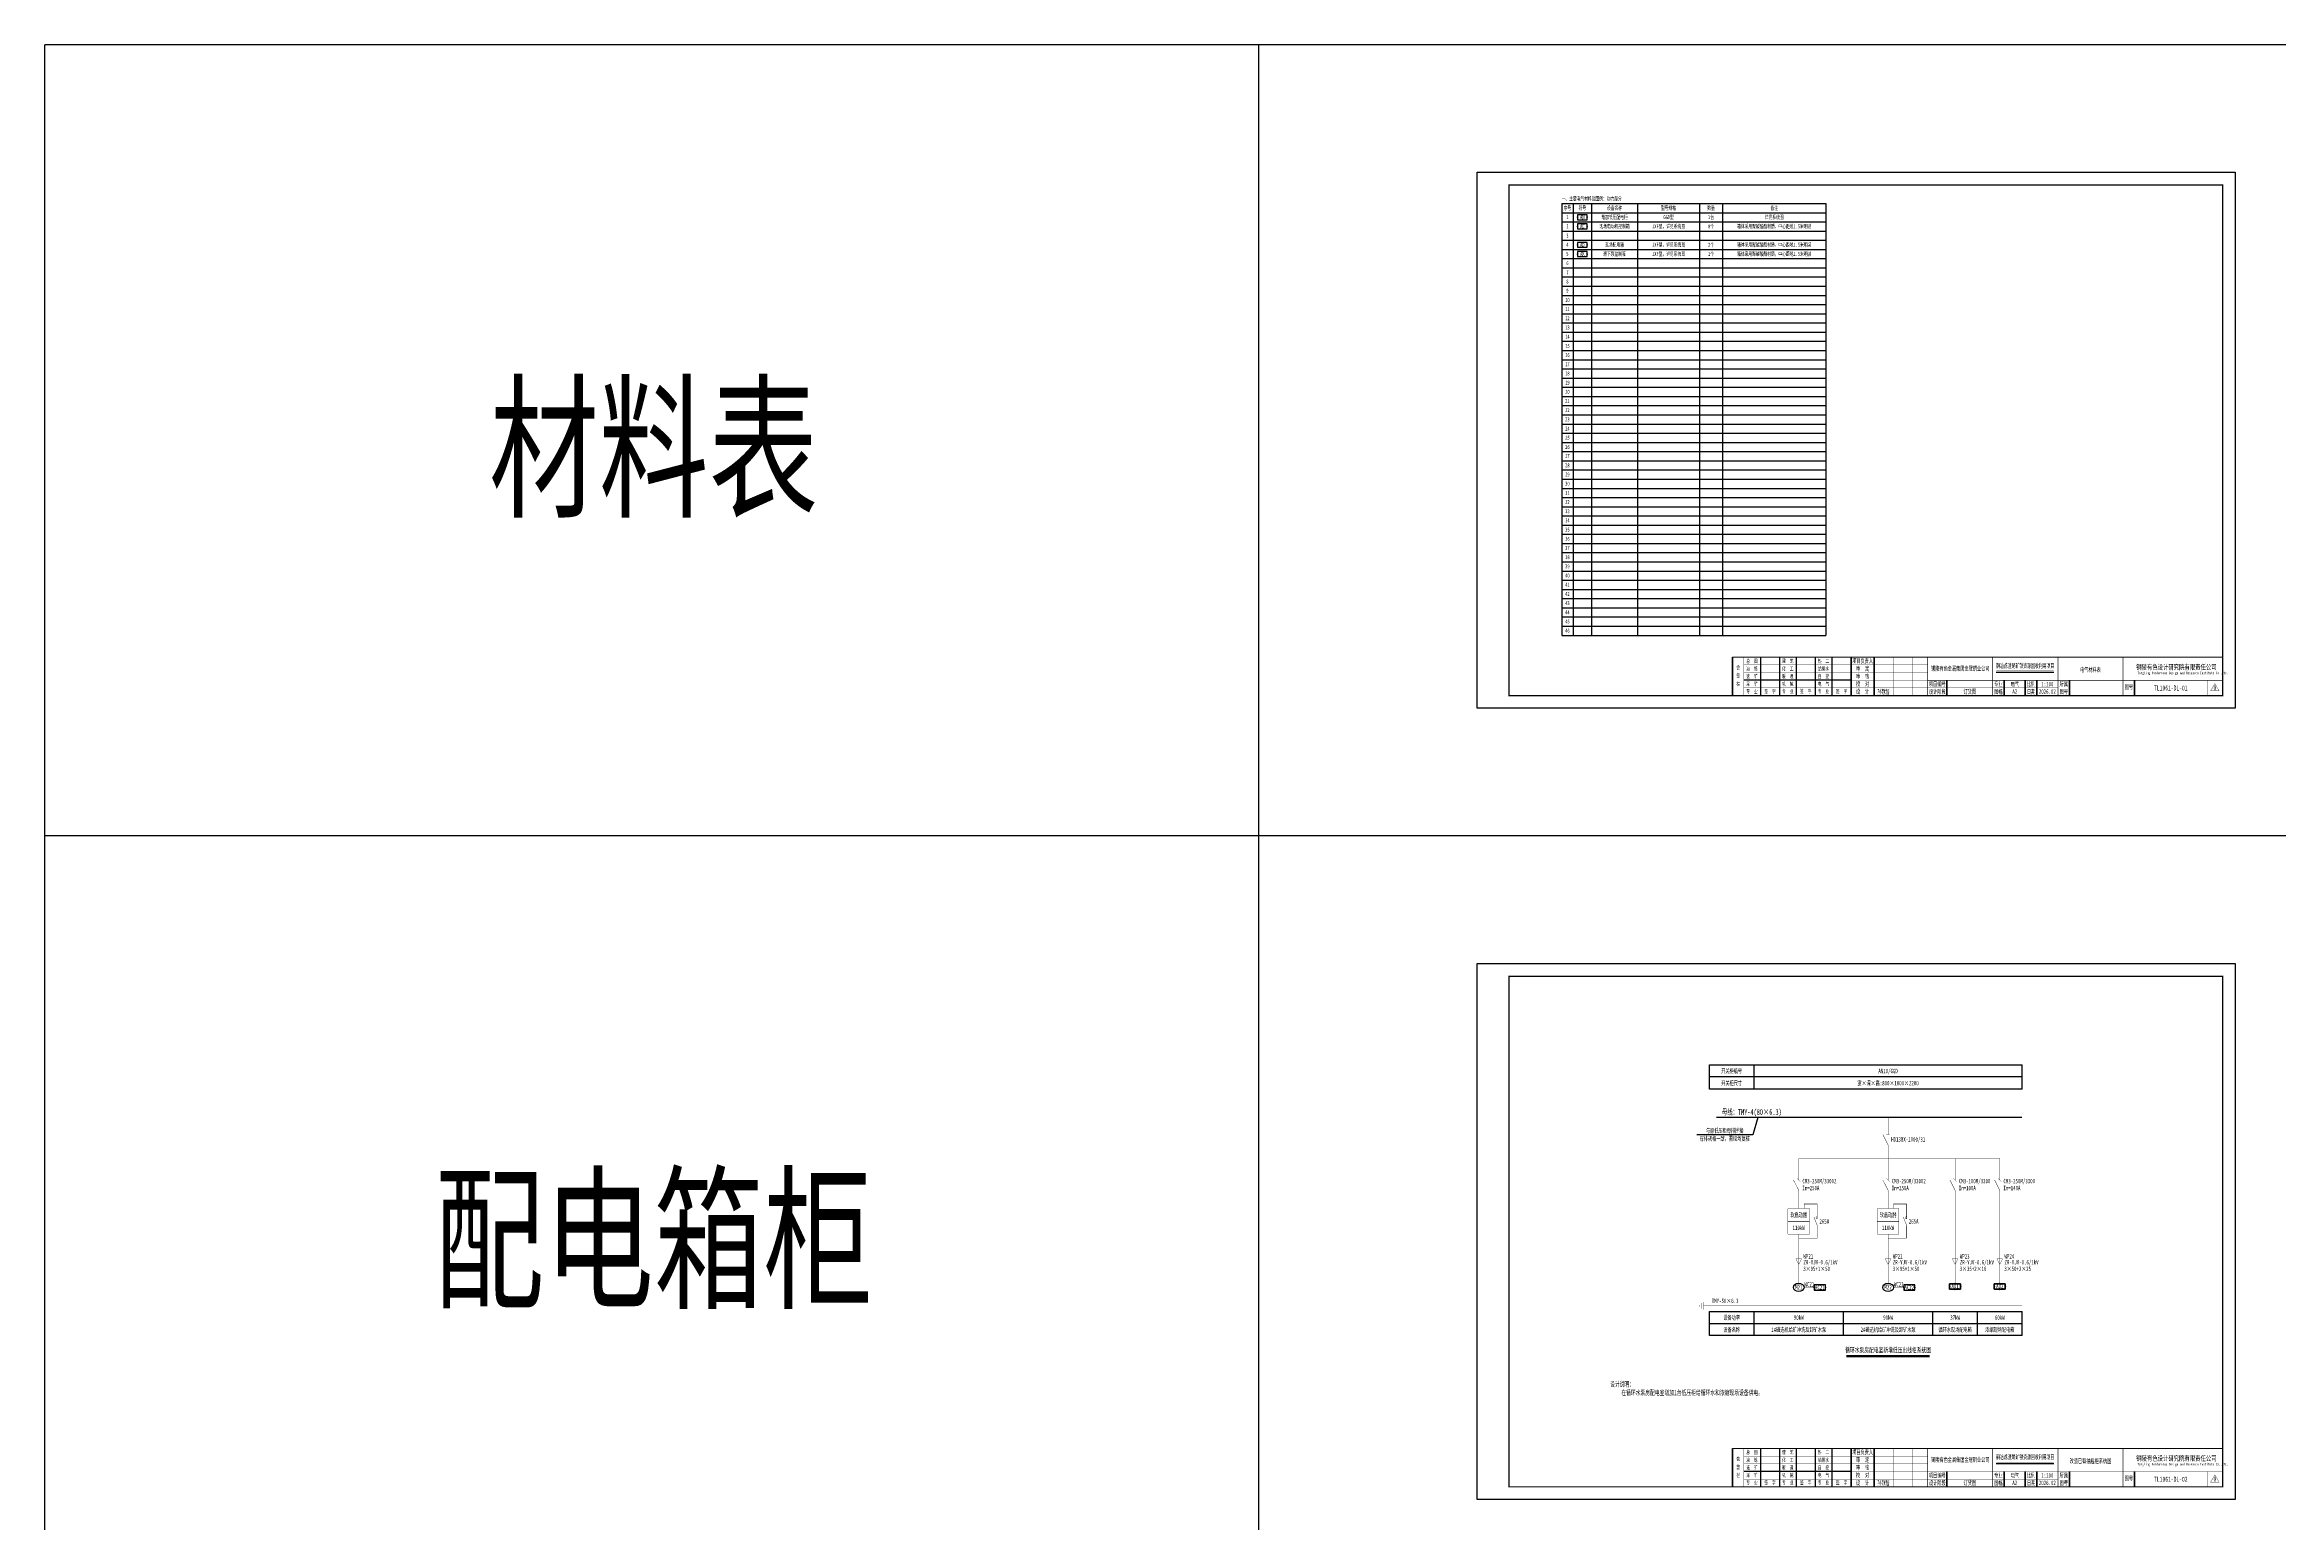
# Model space of a CAD drawing. Header units: millimetres. Extents: x 401220 to 2750366, y -101310 to 943175.
# Drawn here: x 1079541 to 1254591, y 698162 to 814022 of the extents above; entities that cross this region are included whole.
import ezdxf
from ezdxf.enums import TextEntityAlignment as Align

# ---------------------------------------------------------------- set-up
doc = ezdxf.new("R2010")
doc.units = ezdxf.units.MM
doc.linetypes.add('常规', pattern=[20, 10, 0, 10])
for name, color, linetype, lineweight in [('BXT', 7, 'Continuous', 0), ('CAXA0层', 7, 'Continuous', 25), ('ELEMENT', 3, 'Continuous', 30), ('SW', 8, 'Continuous', 20), ('TEXT', 4, 'Continuous', 0), ('电辅助1', 7, 'Continuous', 0)]:
    doc.layers.add(name, color=color, linetype=linetype, lineweight=lineweight)
for name, color, linetype in [('动力平面导线层', 3, '常规'), ('图框', 7, 'Continuous'), ('文字', 7, 'Continuous'), ('标注-照明', 7, 'Continuous'), ('照明平面导线层', 3, 'Continuous'), ('照明平面设备层', 1, 'Continuous')]:
    doc.layers.add(name, color=color, linetype=linetype)
doc.styles.add('HZ', font='simsun.ttf', dxfattribs={"width": 0.75})
doc.styles.add('IDQSTYLE', font='NSimSun.ttf', dxfattribs={"width": 0.7})
doc.styles.get("Standard").update_dxf_attribs({"font": 'arial.ttf', "bigfont": 'hzdx.shx'})
doc.styles.add('标准', font='NSimSun.ttf', dxfattribs={"width": 0.667})
doc.linetypes.add('接地线', pattern='A,500,[136,EESLTYPE.shx,S=100,R=0,X=0,Y=0],500,-200,60,-200', length=1460)

# ---------------------------------------------------------------- blocks, each defined once
blk = doc.blocks.new('PLA1')
at = {"color": 0, "linetype": 'ByBlock', "lineweight": -2}
for p, q in [((-500, 500), (-500, 0)), ((500, 500), (-500, 500)), ((-500, 0), (500, 0)), ((500, 0), (500, 500))]:
    blk.add_line(p, q, dxfattribs=at)
for p in [(-500, 250), (0, 500), (0, 0), (500, 250)]:
    blk.add_point(p, dxfattribs=at)
blk = doc.blocks.new('3')
at = {"layer": 'TEXT', "color": 7, "lineweight": 25, "style": 'HZ', "width": 0.75}
for s, height, p in [('铜陵有色设计研究院有限责任公司', 400, (221501, 249018)), ('Tongling Nonferrous Design and Research Institute Co.,Ltd.', 200, (221613, 248659))]:
    blk.add_text(s, height=height, dxfattribs=at).set_placement(p)
blk = doc.blocks.new('铜陵有色图签02')
at = {"layer": '图框', "linetype": 'Continuous', "lineweight": 50}
for p, q in [((-38401, 3003), (-38401, 1)), ((-29100, 3001), (-29100, 0))]:
    blk.add_line(p, q, dxfattribs=at)
at = {"layer": '图框', "color": 7, "linetype": 'Continuous', "lineweight": 25}
for p, q in [((-36201, 3010), (-36201, 9)), ((-34701, 3010), (-34701, 9)), ((-33401, 3017), (-33401, 16)), ((-31901, 3017), (-31901, 16)), ((-30601, 3017), (-30601, 16)), ((-29100, 1201), (-37501, 1201))]:
    blk.add_line(p, q, dxfattribs=at)
at = {"layer": '图框', "color": 7, "linetype": 'Continuous', "lineweight": 35}
for p, q in [((-27300, 3001), (-27300, 1)), ((-21600, 1197), (-21600, -3)), ((-17100, 1200), (-17100, 0)), ((-15450, 0), (-15450, 1200)), ((-14550, 1200), (-14550, 0)), ((-12000, 1201), (-12000, 1)), ((-6900, 1202), (-6900, 2))]:
    blk.add_line(p, q, dxfattribs=at)
at = {"layer": '图框', "lineweight": 25}
blk.add_line((-17723, 1830), (-13223, 1830), dxfattribs=at)
at = {"layer": '图框', "lineweight": 70, "const_width": 70}
blk.add_lwpolyline([(-17980, 3001), (0, 3001), (-38401, 3001)], dxfattribs=at)
at = {"layer": '图框', "color": 7, "linetype": 'Continuous', "lineweight": 25, "const_width": 25}
for points in [[(-37501, 3000), (-37501, 0)], [(-23100, 2401), (-37501, 2401)], [(-23100, 1801), (-37501, 1801)], [(-25800, 3001), (-25800, 1)], [(-24300, 3001), (-24300, 1)], [(-12900, 600), (-18000, 600), (-37501, 600)], [(-23100, 1201), (-29100, 1201)], [(-602, 943), (-932, 371), (-272, 371), (-602, 943)]]:
    blk.add_lwpolyline(points, dxfattribs=at)
at = {"layer": '图框', "linetype": 'Continuous', "lineweight": 50, "const_width": 50}
for points in [[(-23100, 3001), (-23100, 1)], [(-18000, 3000), (-18000, 0)]]:
    blk.add_lwpolyline(points, dxfattribs=at)
at = {"layer": '图框', "lineweight": 25, "const_width": 35}
blk.add_lwpolyline([(-17723, 1930), (-13223, 1930)], dxfattribs=at)
at = {"layer": '图框', "lineweight": 50, "const_width": 50}
for points in [[(-12900, 3001), (-12900, 1)], [(-7800, 3001), (-7800, 1)], [(0, 3000), (0, 0)], [(-23100, 1200), (0, 1200)]]:
    blk.add_lwpolyline(points, dxfattribs=at)
at = {"layer": '图框', "linetype": 'Continuous', "lineweight": 70, "const_width": 70}
blk.add_lwpolyline([(-38401, 1), (0, 0)], dxfattribs=at)
at = {"layer": '图框', "color": 7, "linetype": 'Continuous', "lineweight": 35, "const_width": 25}
blk.add_lwpolyline([(-1200, 1201), (-1200, 0)], dxfattribs=at)
at = {"layer": '图框', "lineweight": 25}
blk.add_blockref('3', (-228268, -246986), dxfattribs=at)
at = {"layer": 'TEXT', "color": 7, "lineweight": 25, "style": '标准', "width": 0.667}
for s, height, p in [('会', 300, (-37942, 2054)), ('冶  炼', 300, (-36862, 1955)), ('总  图', 300, (-36862, 2555)), ('建  筑', 300, (-34062, 2562)), ('化  工', 300, (-34062, 1962)), ('给排水', 300, (-31262, 1962)), ('热  工', 300, (-31262, 2562)), ('项目负责人', 350, (-28197, 2541)), ('审  定', 350, (-28197, 1941)), ('栏', 300, (-37942, 754)), ('签', 300, (-37942, 1404)), ('采  矿', 300, (-36862, 754)), ('选  矿', 300, (-36862, 1355)), ('专  业', 300, (-36862, 170)), ('签  字', 300, (-35449, 170)), ('机  械', 300, (-34062, 761)), ('专  业', 300, (-34062, 177)), ('暖  通', 300, (-34062, 1362)), ('签  字', 300, (-32649, 177)), ('专  业', 300, (-31262, 177)), ('电  气', 300, (-31262, 761)), ('自  控', 300, (-31262, 1362)), ('签  字', 300, (-29849, 177)), ('校  对', 350, (-28197, 741)), ('设  计', 350, (-28197, 139)), ('审  核', 350, (-28197, 1341)), ('项目编号', 350, (-22343, 730)), ('设计阶段', 350, (-22343, 130)), ('专业', 350, (-17559, 730)), ('图幅', 350, (-17559, 130)), ('比例', 350, (-15009, 730)), ('日期', 350, (-15009, 130)), ('所属', 350, (-12438, 730)), ('图号', 350, (-12438, 130)), ('图号', 350, (-7339, 495))]:
    blk.add_text(s, height=height, dxfattribs=at).set_placement(p, align=Align.CENTER)
blk = doc.blocks.new('$element$00000390')
at = {"const_width": 0.0233}
for points in [[(0, 0), (0, -0.38)], [(-0.25, -0.38), (0.25, -0.38)], [(-0.19, -0.5), (0.19, -0.5)], [(-0.06, -0.63), (0.06, -0.63)]]:
    blk.add_lwpolyline(points, dxfattribs=at)
at = {"flags": 9}
blk.add_attdef('S', (0, 0), '', height=0.00000667, dxfattribs=at)
blk = doc.blocks.new('1107AA')
at = {"color": 3, "linetype": 'Continuous'}
for points, const_width in [([(0, -7.5), (-3.8, 0)], 0.3), ([(1.2, 1.2), (-1.2, -1.2)], 0.1), ([(-1.2, 1.2), (1.2, -1.2)], 0.1)]:
    blk.add_lwpolyline(points, dxfattribs=dict(at, const_width=const_width))
blk = doc.blocks.new('0208D')
at = {"color": 3, "linetype": 'Continuous', "const_width": 0.3}
blk.add_lwpolyline([(0, -7.5), (0, 0)], dxfattribs=at)
blk.add_lwpolyline([(0, -7.5), (2.5, -2.5), (-2.5, -2.5)], close=True, dxfattribs=at)
blk = doc.blocks.new('GGF')
at = {"layer": '照明平面导线层', "color": 3, "linetype": '常规', "lineweight": 25, "ltscale": 2, "const_width": 30}
for points in [[(0, 0), (0, -365)], [(0, -1065), (-261, -402)], [(0, -365), (0, -544)], [(0, -1065), (0, -1429)]]:
    blk.add_lwpolyline(points, dxfattribs=at)
blk.add_lwpolyline([(0, -544, -1.1220072), (0, -365, -1.343832)], format="xyb", dxfattribs=at)
blk = doc.blocks.new('JJ')
at = {"color": 3, "linetype": 'Continuous', "const_width": 32.4}
blk.add_lwpolyline([(0, -810), (-410, 0)], dxfattribs=at)
at = {"color": 3, "const_width": 30}
blk.add_lwpolyline([(-135, 0), (135, 0)], dxfattribs=at)

msp = doc.modelspace()

# ---------------------------------------------------------------- linework, layer by layer
at = {"color": 3}
for p, q in [((1079541.3, 628021.7), (1079541.3, 814021.7)), ((1608777.1, 814021.7), (1079541.3, 814021.7)), ((1174619.6, 814021.7), (1174619.6, 628021.7)), ((1608777.1, 752021.7), (1079541.3, 752021.7))]:
    msp.add_line(p, q, dxfattribs=at)
for p, q in [((1213735.3, 729971.6), (1213337.9, 728614.7)), ((1213337.9, 728614.7), (1208952.1, 728614.7))]:
    msp.add_line(p, q)
at = {"layer": 'CAXA0层', "color": 2, "linetype": 'Continuous', "lineweight": 40}
msp.add_line((1220692.7, 711284.3), (1227198.9, 711284.3), dxfattribs=at)
at = {"layer": 'CAXA0层', "color": 2, "linetype": 'Continuous', "lineweight": 0}
msp.add_line((1220692.7, 711218.8), (1227198.9, 711218.8), dxfattribs=at)
at = {"layer": '动力平面导线层', "color": 0, "linetype": 'ByBlock'}
for p, q in [((1209945.8, 732187.5), (1209945.8, 734087.5)), ((1209945.8, 734087.5), (1234445.8, 734087.5)), ((1213445.8, 732187.5), (1213445.8, 734087.5)), ((1234445.8, 732187.5), (1234445.8, 734087.5)), ((1234445.8, 733137.5), (1209945.8, 733137.5)), ((1234445.8, 732187.5), (1209945.8, 732187.5)), ((1209945.8, 714768.8), (1234445.8, 714768.8)), ((1209945.8, 712868.8), (1209945.8, 714768.8)), ((1213445.8, 712868.8), (1213445.8, 714768.8)), ((1213445.8, 712868.8), (1213445.8, 714768.8)), ((1220445.8, 712868.8), (1220445.8, 714768.8)), ((1220445.8, 712868.8), (1220445.8, 714768.8)), ((1227445.8, 712868.8), (1227445.8, 714768.8)), ((1227445.8, 712868.8), (1227445.8, 714768.8)), ((1230945.8, 712868.8), (1230945.8, 714768.8)), ((1230945.8, 712868.8), (1230945.8, 714768.8)), ((1234445.8, 712868.8), (1234445.8, 714768.8)), ((1234445.8, 712868.8), (1234445.8, 714768.8)), ((1209945.8, 713818.8), (1234445.8, 713818.8)), ((1234445.8, 712868.8), (1209945.8, 712868.8))]:
    msp.add_line(p, q, dxfattribs=at)
at = {"layer": '动力平面导线层', "color": 3, "linetype": 'ByBlock', "lineweight": 20, "ltscale": 2, "const_width": 84}
msp.add_lwpolyline([(1234445.8, 729971.6), (1210499.3, 729971.6)], dxfattribs=at)
at = {"layer": '动力平面导线层', "color": 4, "linetype": '接地线', "lineweight": -3, "const_width": 30}
msp.add_lwpolyline([(1209945.8, 715199.1), (1234445.8, 715199.1)], dxfattribs=at)
at = {"layer": '图框', "linetype": 'Continuous', "lineweight": 100, "const_width": 100}
for points in [[(1194245.8, 763021.7), (1250145.8, 763021.7), (1250145.8, 803021.7), (1194245.8, 803021.7)], [(1194245.8, 701021.7), (1250145.8, 701021.7), (1250145.8, 741021.7), (1194245.8, 741021.7)]]:
    msp.add_lwpolyline(points, close=True, dxfattribs=at)
at = {"layer": '文字', "color": 3, "linetype": 'ByBlock', "lineweight": 25, "const_width": 30}
for points in [[(1216945.8, 725058.2), (1216945.8, 726752.9)], [(1232695.8, 726752.9), (1216945.8, 726752.9)], [(1223945.8, 725058.2), (1223945.8, 726752.9)], [(1229195.8, 725058.2), (1229195.8, 726752.9)], [(1232695.8, 725058.2), (1232695.8, 726752.9)], [(1216945.8, 724247.8), (1216945.8, 722825.1)], [(1217370.8, 722825.1), (1217370.8, 723196.6)], [(1217370.8, 723180.8), (1218398.6, 723180.8)], [(1218398.6, 723180.8), (1218398.6, 722558.5)], [(1223945.8, 724247.8), (1223945.8, 722825.1)], [(1224370.8, 722825.1), (1224370.8, 723196.6)], [(1224370.8, 723180.8), (1225398.6, 723180.8)], [(1225398.6, 723180.8), (1225398.6, 722558.5)], [(1229195.8, 724247.8), (1229195.8, 716938.6)], [(1232695.8, 724247.8), (1232695.8, 716938.6)], [(1216945.8, 720825.1), (1216945.8, 716938.6)], [(1216945.8, 720506.9), (1218398.7, 720506.9)], [(1218398.6, 721129.3), (1218398.7, 720506.9)], [(1223945.8, 720825.1), (1223945.8, 716938.6)], [(1223945.8, 720506.9), (1225398.7, 720506.9)], [(1225398.6, 721129.3), (1225398.7, 720506.9)], [(1217390.7, 716642.7), (1218167, 716642.7)], [(1224390.7, 716642.7), (1225167, 716642.7)]]:
    msp.add_lwpolyline(points, dxfattribs=at)
at = {"layer": '标注-照明', "color": 1, "linetype": 'ByBlock', "lineweight": 30, "ltscale": 100, "extrusion": (0, 0, -1)}
for centre in [(1216945.8, 716642.7), (1223945.8, 716642.7)]:
    msp.add_ellipse(centre, major_axis=(444.9, 0), ratio=0.66504375, dxfattribs=at)
at = {"layer": '照明平面导线层', "color": 3, "linetype": 'ByBlock', "lineweight": 25, "ltscale": 2, "const_width": 30}
for points in [[(1223945.8, 729971.6), (1223945.8, 728623.1)], [(1223945.8, 727812.7), (1223945.8, 726752.8)]]:
    msp.add_lwpolyline(points, dxfattribs=at)
at = {"layer": '照明平面导线层', "color": 4, "linetype": 'ByBlock', "lineweight": 25, "ltscale": 2, "const_width": 30}
for points in [[(1216095.8, 722825.1), (1216095.8, 720825.1)], [(1216095.8, 722825.1), (1217795.8, 722825.1)], [(1216095.8, 721825.1), (1217795.8, 721825.1)], [(1217795.8, 722825.1), (1217795.8, 720825.1)], [(1223095.8, 722825.1), (1223095.8, 720825.1)], [(1223095.8, 722825.1), (1224795.8, 722825.1)], [(1223095.8, 721825.1), (1224795.8, 721825.1)], [(1224795.8, 722825.1), (1224795.8, 720825.1)], [(1216095.8, 720825.1), (1217795.8, 720825.1)], [(1223095.8, 720825.1), (1224795.8, 720825.1)]]:
    msp.add_lwpolyline(points, dxfattribs=at)
at = {"layer": '照明平面设备层', "color": 0}
for p, q in [((1198375.1, 801578.4), (1198375.1, 767738.4)), ((1198375.1, 801578.4), (1219075.1, 801578.4)), ((1198375.1, 800858.4), (1219075.1, 800858.4)), ((1198375.1, 800138.4), (1219075.1, 800138.4)), ((1199275.1, 801578.4), (1199275.1, 767738.4)), ((1200715.1, 801578.4), (1200715.1, 767738.4)), ((1204315.1, 801578.4), (1204315.1, 767738.4)), ((1209175.1, 801578.4), (1209175.1, 767738.4)), ((1210975.1, 801578.4), (1210975.1, 767738.4)), ((1219075.1, 801578.4), (1219075.1, 767738.4)), ((1198375.1, 799418.4), (1219075.1, 799418.4)), ((1198375.1, 798698.4), (1219075.1, 798698.4)), ((1198375.1, 797978.4), (1219075.1, 797978.4)), ((1198375.1, 797258.4), (1219075.1, 797258.4)), ((1198375.1, 796538.4), (1219075.1, 796538.4)), ((1198375.1, 795818.4), (1219075.1, 795818.4)), ((1198375.1, 795098.4), (1219075.1, 795098.4)), ((1198375.1, 794378.4), (1219075.1, 794378.4)), ((1198375.1, 793658.4), (1219075.1, 793658.4)), ((1198375.1, 792938.4), (1219075.1, 792938.4)), ((1198375.1, 792218.4), (1219075.1, 792218.4)), ((1198375.1, 791498.4), (1219075.1, 791498.4)), ((1198375.1, 790778.4), (1219075.1, 790778.4)), ((1198375.1, 790058.4), (1219075.1, 790058.4)), ((1198375.1, 789338.4), (1219075.1, 789338.4)), ((1198375.1, 788618.4), (1219075.1, 788618.4)), ((1198375.1, 787898.4), (1219075.1, 787898.4)), ((1198375.1, 787178.4), (1219075.1, 787178.4)), ((1198375.1, 786458.4), (1219075.1, 786458.4)), ((1198375.1, 785738.4), (1219075.1, 785738.4)), ((1198375.1, 785018.4), (1219075.1, 785018.4)), ((1198375.1, 784298.4), (1219075.1, 784298.4)), ((1198375.1, 783578.4), (1219075.1, 783578.4)), ((1198375.1, 782858.4), (1219075.1, 782858.4)), ((1198375.1, 782138.4), (1219075.1, 782138.4)), ((1198375.1, 781418.4), (1219075.1, 781418.4)), ((1198375.1, 780698.4), (1219075.1, 780698.4)), ((1198375.1, 779978.4), (1219075.1, 779978.4)), ((1198375.1, 779258.4), (1219075.1, 779258.4)), ((1198375.1, 778538.4), (1219075.1, 778538.4)), ((1198375.1, 777818.4), (1219075.1, 777818.4)), ((1198375.1, 777098.4), (1219075.1, 777098.4)), ((1198375.1, 776378.4), (1219075.1, 776378.4)), ((1198375.1, 775658.4), (1219075.1, 775658.4)), ((1198375.1, 774938.4), (1219075.1, 774938.4)), ((1198375.1, 774218.4), (1219075.1, 774218.4)), ((1198375.1, 773498.4), (1219075.1, 773498.4)), ((1198375.1, 772778.4), (1219075.1, 772778.4)), ((1198375.1, 772058.4), (1219075.1, 772058.4)), ((1198375.1, 771338.4), (1219075.1, 771338.4)), ((1198375.1, 770618.4), (1219075.1, 770618.4)), ((1198375.1, 769898.4), (1219075.1, 769898.4)), ((1198375.1, 769178.4), (1219075.1, 769178.4)), ((1198375.1, 768458.4), (1219075.1, 768458.4)), ((1198375.1, 767738.4), (1219075.1, 767738.4))]:
    msp.add_line(p, q, dxfattribs=at)
at = {"layer": '照明平面设备层', "color": 0, "lineweight": -3, "ltscale": 100}
for points in [[(1191745.8, 804021.7), (1251145.8, 804021.7), (1251145.8, 762021.7), (1191745.8, 762021.7)], [(1191745.8, 742021.7), (1251145.8, 742021.7), (1251145.8, 700021.7), (1191745.8, 700021.7)]]:
    msp.add_lwpolyline(points, close=True, dxfattribs=at)

# ---------------------------------------------------------------- block references
at = {"layer": 'BXT', "linetype": 'ByBlock', "xscale": 87.66225000098348, "yscale": 87.66225000098348, "zscale": 87.66225000098348}
for p in [(1216945.8, 719099.3), (1223945.8, 719099.3), (1229195.8, 719099.3), (1232695.8, 719099.3)]:
    msp.add_blockref('0208D', p, dxfattribs=at)
at = {"layer": 'ELEMENT', "linetype": 'ByBlock', "xscale": 1200, "yscale": 1200, "zscale": 1200, "rotation": 270}
msp.add_blockref('$element$00000390', (1209945.8, 715199.1), dxfattribs=at)
at = {"layer": '动力平面导线层', "linetype": 'ByBlock'}
for name, p in [('JJ', (1223945.8, 728623.1)), ('GGF', (1218398.6, 722558.5)), ('GGF', (1225398.6, 722558.5))]:
    msp.add_blockref(name, p, dxfattribs=at)
at = {"layer": '图框', "lineweight": 25}
for p in [(1250145.8, 763021.7), (1250145.8, 701021.7)]:
    msp.add_blockref('铜陵有色图签02', p, dxfattribs=at)
at = {"layer": '文字', "color": 3, "linetype": 'ByBlock', "lineweight": 25, "xscale": 108.0493425019085, "yscale": 108.0493425019085, "zscale": 108.0493425019085}
for p in [(1216945.7, 725058.2), (1223945.7, 725058.2), (1229195.8, 725058.2), (1232695.8, 725058.2)]:
    msp.add_blockref('1107AA', p, dxfattribs=at)
at = {"layer": '照明平面设备层', "color": 2, "linetype": 'ByBlock', "lineweight": 30, "xscale": 0.7776000001467764, "yscale": 0.7776000001467764, "zscale": 0.7776000001467764}
msp.add_blockref('PLA1', (1199995.1, 800304), dxfattribs=at)
at = {"layer": '照明平面设备层', "color": 1, "linetype": 'ByBlock', "lineweight": 30}
for p, xscale, yscale, zscale in [((1199995.1, 799584), 0.7776000001467764, 0.7776000001467764, 0.7776000001467764), ((1199995.1, 798144), 0.7776000001467764, 0.7776000001467764, 0.7776000001467764), ((1199995.1, 797424), 0.7776000001467764, 0.7776000001467764, 0.7776000001467764), ((1218599, 716426.7), 0.8640000000596046, 0.8640000000596046, 0.8640000000596046), ((1225599, 716426.7), 0.8640000000596046, 0.8640000000596046, 0.8640000000596046)]:
    msp.add_blockref('PLA1', p, dxfattribs=dict(at, xscale=xscale, yscale=yscale, zscale=zscale))
at = {"layer": '照明平面设备层', "color": 1, "lineweight": 40, "xscale": 0.8640000000596046, "yscale": 0.8640000000596046, "zscale": 0.8640000000596046}
for p in [(1229195.8, 716506.6), (1232695.8, 716506.6)]:
    msp.add_blockref('PLA1', p, dxfattribs=at)

# ---------------------------------------------------------------- texts
at = {"color": 2, "style": 'IDQSTYLE', "width": 0.7}
for s, p in [('材料表', (1127251, 777937.2)), ('配电箱柜', (1127251, 715937.2))]:
    msp.add_text(s, height=9000, dxfattribs=at).set_placement(p, align=Align.CENTER)
at = {"layer": 'SW', "color": 7, "linetype": 'ByBlock', "lineweight": 25, "style": '标准', "width": 0.667}
for s, height, p in [('一、主要电气材料及图例：动力部分', 315, (1198375.1, 801803)), ('In=250A', 350, (1217230.6, 724258.9)), ('In=250A', 350, (1224230.6, 724258.9)), ('In=100A', 350, (1229480.6, 724258.9)), ('In=140A', 350, (1232980.6, 724258.9)), ('265A', 350, (1218567.2, 721645.1)), ('265A', 350, (1225567.2, 721645.1))]:
    msp.add_text(s, height=height, dxfattribs=at).set_placement(p)
for s, height, p in [('序号', 315, (1198825.1, 801070.4)), ('1', 315, (1198825.1, 800350.4)), ('符号', 315, (1199995.1, 801070.4)), ('AN', 315, (1199995.1, 800353.6)), ('现场电动机控制箱', 315, (1202515.1, 799630.4)), ('增加低压配电柜', 315, (1202515.1, 800350.4)), ('设备名称', 315, (1202515.1, 801070.4)), ('JXF型，详见系统图', 315, (1206745.1, 799630.4)), ('型号规格', 315, (1206745.1, 801070.4)), ('GGD型', 315, (1206745.1, 800350.4)), ('数量', 315, (1210075.1, 801070.4)), ('8个', 315, (1210075.1, 799630.4)), ('1台', 315, (1210075.1, 800350.4)), ('箱体采用聚碳酸酯材质，中心距地1.5米明装', 315, (1215025.1, 799630.4)), ('详见系统图', 315, (1215025.1, 800350.4)), ('备注', 315, (1215025.1, 801070.4)), ('4', 315, (1198825.1, 798190.4)), ('3', 315, (1198825.1, 798910.4)), ('2', 315, (1198825.1, 799630.4)), ('AC', 315, (1199995.1, 799633.6)), ('AD', 315, (1199995.1, 798193.6)), ('现场配电箱', 315, (1202515.1, 798190.4)), ('JXF型，详见系统图', 315, (1206745.1, 798190.4)), ('2个', 315, (1210075.1, 798190.4)), ('箱体采用聚碳酸酯材质，中心距地1.5米明装', 315, (1215025.1, 798190.4)), ('5', 315, (1198825.1, 797470.4)), ('6', 315, (1198825.1, 796750.4)), ('AK', 315, (1199995.1, 797473.6)), ('液下泵控制箱', 315, (1202515.1, 797470.4)), ('JXF型，详见系统图', 315, (1206745.1, 797470.4)), ('1个', 315, (1210075.1, 797470.4)), ('箱体采用聚碳酸酯材质，中心距地1.5米明装', 315, (1215025.1, 797470.4)), ('8', 315, (1198825.1, 795310.4)), ('9', 315, (1198825.1, 794590.4)), ('7', 315, (1198825.1, 796030.4)), ('10', 315, (1198825.1, 793870.4)), ('11', 315, (1198825.1, 793150.4)), ('12', 315, (1198825.1, 792430.4)), ('13', 315, (1198825.1, 791710.4)), ('14', 315, (1198825.1, 790990.4)), ('15', 315, (1198825.1, 790270.4)), ('16', 315, (1198825.1, 789550.4)), ('17', 315, (1198825.1, 788830.4)), ('18', 315, (1198825.1, 788110.4)), ('20', 315, (1198825.1, 786670.4)), ('21', 315, (1198825.1, 785950.4)), ('19', 315, (1198825.1, 787390.4)), ('22', 315, (1198825.1, 785230.4)), ('23', 315, (1198825.1, 784510.4)), ('24', 315, (1198825.1, 783790.4)), ('25', 315, (1198825.1, 783070.4)), ('26', 315, (1198825.1, 782350.4)), ('27', 315, (1198825.1, 781630.4)), ('28', 315, (1198825.1, 780910.4)), ('30', 315, (1198825.1, 779470.4)), ('31', 315, (1198825.1, 778750.4)), ('29', 315, (1198825.1, 780190.4)), ('32', 315, (1198825.1, 778030.4)), ('33', 315, (1198825.1, 777310.4)), ('34', 315, (1198825.1, 776590.4)), ('35', 315, (1198825.1, 775870.4)), ('36', 315, (1198825.1, 775150.4)), ('37', 315, (1198825.1, 774430.4)), ('38', 315, (1198825.1, 773710.4)), ('40', 315, (1198825.1, 772270.4)), ('39', 315, (1198825.1, 772990.4)), ('41', 315, (1198825.1, 771550.4)), ('42', 315, (1198825.1, 770830.4)), ('43', 315, (1198825.1, 770110.4)), ('44', 315, (1198825.1, 769390.4)), ('45', 315, (1198825.1, 768670.4)), ('46', 315, (1198825.1, 767950.4)), ('AC21', 350, (1218599, 716481.9)), ('AC22', 350, (1225599, 716481.9))]:
    msp.add_text(s, height=height, dxfattribs=at).set_placement(p, align=Align.CENTER)
at = {"layer": 'SW', "color": 4, "linetype": 'Continuous', "lineweight": 25, "style": '标准'}
for s, height, width, p in [('铜陵有色金属集团金冠铜业公司', 350, 0.667, (1229599.6, 764968)), ('铜冶炼渣尾矿铁资源回收利用项目', 350, 0.62, (1234683.3, 765179.6)), ('电气材料表', 350, 0.667, (1239796.7, 764867.2)), ('电气', 350, 0.667, (1233870, 763740)), ('A2', 350, 0.667, (1233870, 763160.3)), ('2026.02', 350, 0.667, (1236420, 763160.3)), ('1:100', 350, 0.667, (1236420, 763740)), ('TL1061-DL-01', 400, 0.667, (1246095.1, 763416.8)), ('0', 400, 0.667, (1249543.6, 763428.3)), ('铜陵有色金属集团金冠铜业公司', 350, 0.667, (1229599.6, 702968)), ('铜冶炼渣尾矿铁资源回收利用项目', 350, 0.62, (1234683.3, 703179.6)), ('电气', 350, 0.667, (1233870, 701740)), ('1:100', 350, 0.667, (1236420, 701740)), ('改造已有抽屉柜系统图', 350, 0.667, (1239796.7, 702867.2)), ('A2', 350, 0.667, (1233870, 701160.3)), ('2026.02', 350, 0.667, (1236420, 701160.3)), ('TL1061-DL-02', 400, 0.667, (1246095.1, 701416.8)), ('0', 400, 0.667, (1249543.6, 701428.3))]:
    msp.add_text(s, height=height, dxfattribs=dict(at, width=width)).set_placement(p, align=Align.CENTER)
at = {"layer": 'SW', "color": 7, "linetype": 'Continuous', "lineweight": 25, "style": '标准', "width": 0.667}
for s, p in [('孙献智', (1223597.5, 763142.2)), ('AD1', (1229195.8, 716561.8)), ('AD2', (1232695.8, 716561.8)), ('孙献智', (1223597.5, 701142.2))]:
    msp.add_text(s, height=350, dxfattribs=at).set_placement(p, align=Align.CENTER)
at = {"layer": 'SW', "color": 1, "linetype": 'Continuous', "lineweight": 25, "style": '标准', "width": 0.667}
for p in [(1230345.2, 763160.3), (1230345.2, 701160.3)]:
    msp.add_text('订货图', height=350, dxfattribs=at).set_placement(p, align=Align.CENTER)
at = {"layer": 'SW', "color": 0, "linetype": 'ByBlock', "lineweight": 25, "style": '标准', "width": 0.667}
for s, p in [('CM3-250M/33002', (1217230.6, 724803.2)), ('CM3-250M/33002', (1224230.6, 724803.2)), ('CM3-100M/3300', (1229480.6, 724803.2)), ('CM3-250M/3300', (1232980.6, 724803.2))]:
    msp.add_text(s, height=350, dxfattribs=at).set_placement(p)
for s, p in [('M21', (1216945.8, 716483.7)), ('M22', (1223945.8, 716483.7))]:
    msp.add_text(s, height=350, dxfattribs=at).set_placement(p, align=Align.CENTER)
at = {"layer": 'SW', "color": 6, "linetype": 'ByBlock', "lineweight": 25, "style": '标准', "width": 0.667}
msp.add_text('TMY-50×6.3', height=350, dxfattribs=at).set_placement((1210130.5, 715422.8))
at = {"layer": 'SW', "color": 2, "linetype": 'Continuous', "lineweight": 25, "style": '标准', "width": 0.667}
msp.add_text('循环水泵房配电室新增低压出线柜系统图', height=400, dxfattribs=at).set_placement((1223945.8, 711539.3), align=Align.CENTER)
at = {"layer": 'SW', "color": 7, "linetype": 'Continuous', "lineweight": 25, "insert": (1202171.2, 709266.6), "char_height": 400, "width": 26966.342, "attachment_point": 1, "style": '标准'}
msp.add_mtext('设计说明：\\P{\\fSimSun|b0|i0|c134|p2;\\W0.67;    在循环水泵房配电室增加1台低压柜给循环水和浓缩现场设备供电。}', dxfattribs=at)
at = {"layer": '动力平面导线层', "color": 0, "linetype": 'ByBlock', "style": '标准', "width": 0.667}
for s, p in [('开关柜编号', (1211684.1, 733427.5)), ('AN10/GGD', (1223945.8, 733427.5)), ('开关柜尺寸', (1211684.1, 732477.5)), ('宽×深×高:800×1000×2200', (1223945.8, 732477.5)), ('母排规格一致，需现场复核', (1211145, 728132.5)), ('与原低压柜母排拼接', (1211145, 728760.7)), ('设备功率', (1211695.8, 714108.7)), ('90kW', (1216945.8, 714108.8)), ('90kW', (1223945.8, 714108.8)), ('37kW', (1229195.8, 714108.7)), ('60kW', (1232695.8, 714108.7)), ('设备名称', (1211695.8, 713158.7)), ('1#磁选机给矿冲洗及卸矿水泵', (1216945.8, 713158.8)), ('2#磁选机给矿冲洗及卸矿水泵', (1223945.8, 713158.8)), ('循环水现场配电箱', (1229195.8, 713158.7)), ('浓缩现场配电箱', (1232695.8, 713158.7))]:
    msp.add_text(s, height=350, dxfattribs=at).set_placement(p, align=Align.CENTER)
at = {"layer": '文字', "color": 7, "linetype": 'ByBlock', "lineweight": 20, "style": '标准', "width": 0.667}
msp.add_text('母线：TMY-4(80×6.3)', height=450, dxfattribs=at).set_placement((1210925.4, 730167.8))
at = {"layer": '电辅助1', "color": 7, "linetype": 'ByBlock', "lineweight": 25, "style": '标准', "width": 0.667}
for s, p in [('HD13BX-1000/31', (1224184.9, 728070.3)), ('3×95+1×50', (1217299.9, 717931)), ('WP21', (1217316.2, 718906.6)), ('ZR-YJV-0.6/1kV', (1217316.1, 718444.8)), ('3×95+1×50', (1224299.9, 717931)), ('WP22', (1224316.2, 718906.6)), ('ZR-YJV-0.6/1kV', (1224316.1, 718444.8)), ('3×35+2×16', (1229549.9, 717931.1)), ('WP23', (1229566.2, 718906.7)), ('ZR-YJV-0.6/1kV', (1229566.1, 718444.8)), ('3×50+2×25', (1233049.9, 717931)), ('WP24', (1233066.2, 718906.6)), ('ZR-YJV-0.6/1kV', (1233066.1, 718444.8))]:
    msp.add_text(s, height=350, dxfattribs=at).set_placement(p)
for s, p in [('软启动器', (1216940.8, 722150.7)), ('110kW', (1216940.8, 721150.7)), ('软启动器', (1223940.8, 722150.7)), ('110kW', (1223940.8, 721150.7)), ('WC21', (1217778.8, 716715.2)), ('WC22', (1224778.8, 716715.2))]:
    msp.add_text(s, height=350, dxfattribs=at).set_placement(p, align=Align.CENTER)

doc.saveas('drawing.dxf')
